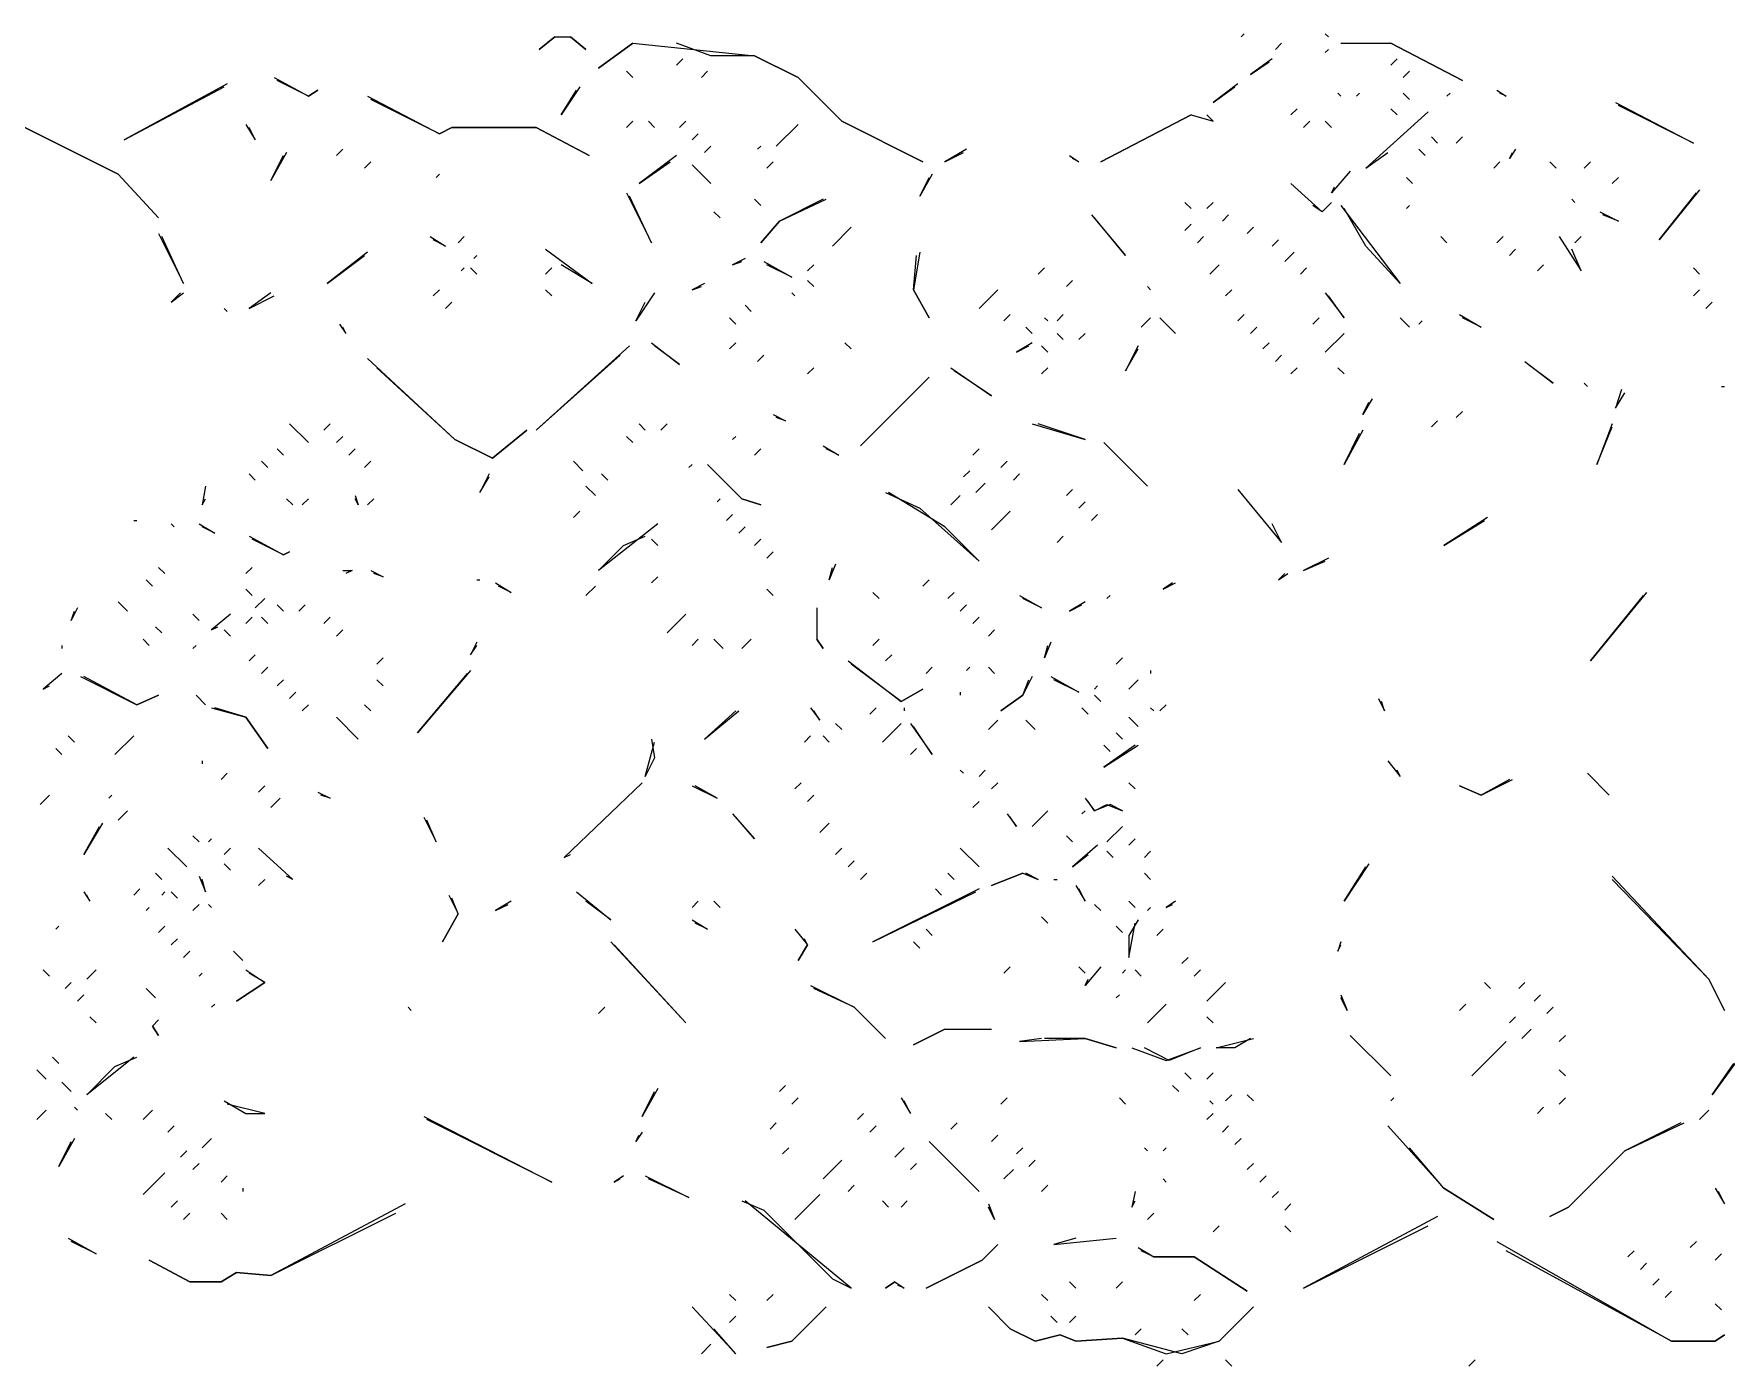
# Model space of a CAD drawing. Extents: x 1 to 2775, y -31 to 2075.
# Drawn here: x 1135.2 to 1225.6, y 2003.7 to 2074.8 of the extents above; entities that cross this region are included whole.
import ezdxf

# ---------------------------------------------------------------- set-up
doc = ezdxf.new("R2010")
doc.units = 0
doc.layers.add('LINEWORK', color=4, linetype='CONTINUOUS')

msp = doc.modelspace()

# ---------------------------------------------------------------- linework, layer by layer
at = {"layer": 'LINEWORK'}
for points in [[(1163, 2074.6667), (1162.1667, 2074), (1163, 2074.6667), (1163.8333, 2074.6667), (1164.6667, 2074), (1163.8333, 2074.6667)], [(1167.1667, 2074.3333), (1165.3333, 2073), (1167.1667, 2074.3333), (1173.6667, 2073.6667), (1176, 2072.5), (1178.3333, 2070.1667), (1182.6667, 2068), (1178.3333, 2070.1667), (1176, 2072.5), (1173.6667, 2073.6667), (1171.3333, 2073.6667), (1169.5, 2074.3333)], [(1199.8333, 2074.8333), (1199.6667, 2074.6667)], [(1201.8333, 2074.3333), (1201.5, 2074)], [(1204.1667, 2074.8333), (1204.3333, 2074.6667)], [(1205, 2074.3333), (1207.6667, 2074.3333), (1211.5, 2072.3333), (1207.6667, 2074.3333)], [(1169.8333, 2073.5), (1169.5, 2073.1667)], [(1201.3333, 2073.5), (1200.1667, 2072.6667), (1201.1667, 2073.3333)], [(1204.3333, 2074), (1204.1667, 2073.8333)], [(1208, 2073.5), (1207.6667, 2073.1667)], [(1148, 2072.5), (1149.8333, 2071.5), (1150.3333, 2071.8333), (1149.8333, 2071.5), (1148.1667, 2072.3333)], [(1166.8333, 2072.8333), (1167.1667, 2072.5)], [(1171.1667, 2072.8333), (1170.8333, 2072.5)], [(1208.6667, 2072.8333), (1208.3333, 2072.5)], [(1145.5, 2072.1667), (1140, 2069.1667), (1145.3333, 2072)], [(1153, 2071.5), (1156.8333, 2069.5), (1157.5, 2069.8333), (1162, 2069.8333), (1164.8333, 2068.3333), (1162, 2069.8333), (1157.5, 2069.8333), (1156.8333, 2069.5), (1153.1667, 2071.3333)], [(1164.3333, 2072), (1163.3333, 2070.5), (1164.1667, 2071.8333)], [(1199.5, 2072.1667), (1198.1667, 2071.1667), (1199.3333, 2072)], [(1204.8333, 2071.6667), (1205, 2071.5)], [(1206, 2071.6667), (1205.8333, 2071.5)], [(1208.3333, 2071.6667), (1208.6667, 2071.3333)], [(1210.8333, 2071.6667), (1210.6667, 2071.5)], [(1213.3333, 2071.8333), (1213.8333, 2071.5), (1213.5, 2071.6667)], [(1202.6667, 2070.8333), (1202.3333, 2070.5)], [(1209.6667, 2070.6667), (1206.3333, 2067.6667), (1207.5, 2068.5)], [(1207.6667, 2070.8333), (1208, 2070.5)], [(1219.6667, 2071.1667), (1223.8333, 2069), (1219.8333, 2071)], [(1131.8333, 2070.1667), (1130, 2069.1667), (1131.8333, 2070.1667), (1134, 2070.1667), (1139.6667, 2067.3333), (1141.8333, 2065), (1139.6667, 2067.3333), (1134, 2070.1667)], [(1146.5, 2070), (1147, 2069.1667), (1146.6667, 2069.8333)], [(1167.1667, 2070.1667), (1166.8333, 2069.8333)], [(1168, 2070.1667), (1168.3333, 2069.8333)], [(1170, 2070.1667), (1169.6667, 2069.8333)], [(1176, 2070), (1174.8333, 2068.8333)], [(1197, 2070.5), (1192.1667, 2068), (1197, 2070.5), (1198.1667, 2070.1667), (1197.8333, 2070.5)], [(1203.3333, 2070.1667), (1203, 2069.8333)], [(1204.1667, 2070.1667), (1204.5, 2069.8333)], [(1170.6667, 2069.5), (1170.3333, 2069.1667)], [(1171.3333, 2068.8333), (1171, 2068.5)], [(1174, 2068.8333), (1173.8333, 2068.6667)], [(1209.8333, 2069.3333), (1210.1667, 2069)], [(1211.5, 2069.3333), (1211.1667, 2069)], [(1148.6667, 2068.5), (1147.8333, 2067), (1148.5, 2068.3333)], [(1151.6667, 2068.6667), (1151.3333, 2068.3333)], [(1153.1667, 2068), (1152.8333, 2067.6667)], [(1169.5, 2068.3333), (1167.5, 2066.8333), (1169.1667, 2068)], [(1170.3333, 2067.8333), (1171.3333, 2066.8333)], [(1174.6667, 2068), (1174.3333, 2067.6667)], [(1185, 2068.6667), (1183.8333, 2068), (1184.8333, 2068.5)], [(1190.5, 2068.3333), (1191, 2068), (1190.6667, 2068.1667)], [(1209.1667, 2068.6667), (1209.5, 2068.3333)], [(1213.5, 2068), (1213.1667, 2067.6667)], [(1214.3333, 2068.6667), (1214, 2068.1667), (1214.1667, 2068.5)], [(1216.1667, 2068), (1216.5, 2067.6667)], [(1218.3333, 2068), (1218, 2067.6667)], [(1156.8333, 2067.3333), (1156.6667, 2067.1667)], [(1183.1667, 2067.3333), (1182.5, 2066.1667), (1183, 2067.1667)], [(1205.5, 2067.5), (1204.5, 2066.3333), (1204.6667, 2066.6667)], [(1208.5, 2067.1667), (1208.8333, 2066.8333)], [(1219.8333, 2067.1667), (1219.5, 2066.8333)], [(1166.8333, 2066.3333), (1168.1667, 2063.6667), (1167, 2066.1667)], [(1202.3333, 2066.8333), (1204, 2065.3333), (1204.5, 2065.8333), (1204, 2065.3333), (1203.5, 2065.6667)], [(1224.1667, 2066.5), (1222, 2063.8333), (1224, 2066.3333)], [(1171.5, 2065.3333), (1171.8333, 2065)], [(1173.6667, 2066), (1174, 2065.6667)], [(1177.3333, 2066), (1175, 2064.8333), (1174, 2063.6667), (1175, 2064.8333), (1177.5, 2066)], [(1191.6667, 2065.1667), (1193.5, 2063), (1191.8333, 2065)], [(1196.6667, 2065.8333), (1197, 2065.5)], [(1198.1667, 2065.8333), (1197.8333, 2065.5)], [(1199, 2065.1667), (1198.6667, 2064.8333)], [(1205, 2065.6667), (1208.1667, 2061.5), (1206.3333, 2063.5), (1205.1667, 2065.5)], [(1208.6667, 2065.6667), (1208.5, 2065.5)], [(1217.3333, 2066), (1217.5, 2065.8333)], [(1218.8333, 2065.3333), (1219.8333, 2064.8333), (1219, 2065.1667)], [(1178.8333, 2064.5), (1177.8333, 2063.5)], [(1197, 2064.6667), (1196.6667, 2064.3333)], [(1200.3333, 2064.5), (1200, 2064.1667)], [(1141.8333, 2064.1667), (1143.1667, 2061.5), (1142, 2064)], [(1156.3333, 2064), (1157.1667, 2063.5), (1156.5, 2063.8333)], [(1158.1667, 2064), (1157.8333, 2063.6667)], [(1162.5, 2063.3333), (1165, 2061.5), (1163.3333, 2062.5)], [(1197.6667, 2064), (1197.3333, 2063.6667)], [(1201.6667, 2063.8333), (1201.3333, 2063.5)], [(1210.3333, 2064), (1210.6667, 2063.6667)], [(1213.6667, 2064), (1213.3333, 2063.6667)], [(1214.3333, 2063.3333), (1214, 2063)], [(1216.6667, 2064), (1217.8333, 2062.1667), (1217.3333, 2063.3333)], [(1217.8333, 2064), (1217.5, 2063.6667)], [(1153, 2063.1667), (1150.8333, 2061.5), (1152.8333, 2063)], [(1158.8333, 2063), (1158.6667, 2062.8333)], [(1173.1667, 2062.8333), (1172.5, 2062.5), (1173, 2062.6667)], [(1174.1667, 2062.6667), (1175.6667, 2061.8333), (1174.3333, 2062.5)], [(1176.8333, 2062.5), (1176.5, 2062.1667)], [(1182.5, 2063.1667), (1182.1667, 2061.1667), (1183, 2059.6667), (1182.1667, 2061.1667), (1182.3333, 2063)], [(1198.5, 2062.5), (1198, 2062)], [(1202.5, 2063.1667), (1202, 2062.6667)], [(1215.8333, 2062.5), (1215.5, 2062.1667)], [(1158.1667, 2062.3333), (1158, 2062.1667)], [(1158.5, 2062.3333), (1158.8333, 2062)], [(1162.8333, 2062.3333), (1162.5, 2062)], [(1176.5, 2061.6667), (1176.8333, 2061.3333)], [(1189.1667, 2062.3333), (1188.8333, 2062)], [(1190.6667, 2061.6667), (1190.3333, 2061.3333)], [(1203.1667, 2062.3333), (1202.8333, 2062)], [(1223.8333, 2062.3333), (1224.1667, 2062)], [(1143, 2061), (1142.5, 2060.5), (1143.1667, 2061)], [(1147.8333, 2061), (1146.6667, 2060.1667), (1148, 2060.8333)], [(1156.8333, 2061.1667), (1156.5, 2060.8333)], [(1162.5, 2061.1667), (1162.8333, 2060.8333)], [(1168.3333, 2061), (1167.3333, 2059.5), (1167.8333, 2060.5)], [(1171, 2061.5), (1170.3333, 2061.1667), (1170.8333, 2061.3333)], [(1175.6667, 2061), (1175.8333, 2060.8333)], [(1186.6667, 2061.1667), (1185.6667, 2060.1667)], [(1194.6667, 2061.3333), (1194.8333, 2061.1667)], [(1199.1667, 2061.1667), (1198.8333, 2060.8333)], [(1204.1667, 2061), (1205.1667, 2059.6667), (1204.3333, 2060.8333)], [(1224.1667, 2061.1667), (1223.8333, 2060.8333)], [(1145.3333, 2060.1667), (1145.5, 2060)], [(1157.5, 2060.5), (1157.1667, 2060.1667)], [(1173.1667, 2060.3333), (1173.5, 2060)], [(1187.3333, 2059.8333), (1187, 2059.5)], [(1190.1667, 2059.8333), (1189.8333, 2059.5)], [(1199.8333, 2059.8333), (1199.5, 2059.5)], [(1211.3333, 2059.8333), (1212.5, 2059.1667), (1211.5, 2059.6667)], [(1224.8333, 2060.5), (1224.5, 2060.1667)], [(1151.5, 2059.3333), (1151.8333, 2058.8333), (1151.6667, 2059.1667)], [(1172.3333, 2059.6667), (1172.6667, 2059.3333)], [(1188.1667, 2059.1667), (1188.5, 2058.8333)], [(1189.1667, 2059.6667), (1189.3333, 2059.5)], [(1189.8333, 2058.8333), (1190.1667, 2058.5)], [(1191.3333, 2058.8333), (1191, 2058.5)], [(1194.8333, 2059.6667), (1194.3333, 2059.1667)], [(1195.3333, 2059.6667), (1196.1667, 2058.8333)], [(1200.5, 2059.1667), (1200.1667, 2058.8333)], [(1203.8333, 2059.6667), (1203.5, 2059.3333)], [(1205.1667, 2058.8333), (1204.1667, 2057.8333)], [(1208.1667, 2059.6667), (1208.6667, 2059.1667)], [(1209.3333, 2059.5), (1209.1667, 2059.3333)], [(1167, 2058.1667), (1162, 2053.6667), (1166.5, 2057.6667)], [(1168.1667, 2058.3333), (1169.6667, 2057.1667), (1168.3333, 2058.1667)], [(1172.6667, 2058.3333), (1172.3333, 2058)], [(1178.5, 2058.3333), (1178.8333, 2058)], [(1188.5, 2058.3333), (1187.6667, 2057.8333), (1188.3333, 2058.1667)], [(1189, 2058.1667), (1189.3333, 2057.8333)], [(1194.1667, 2058.1667), (1193.5, 2056.8333), (1194.1667, 2058)], [(1201.1667, 2058.3333), (1200.8333, 2058)], [(1153, 2057.5), (1157.6667, 2053.1667), (1159.6667, 2052.1667), (1161.5, 2053.6667), (1159.6667, 2052.1667), (1157.6667, 2053.1667), (1153.5, 2057)], [(1174.1667, 2057.6667), (1173.8333, 2057.3333)], [(1176.8333, 2057), (1176.5, 2056.6667)], [(1184.1667, 2057), (1186.3333, 2055.5), (1184.3333, 2056.8333)], [(1189.3333, 2057), (1189, 2056.6667)], [(1201.8333, 2057.6667), (1201.5, 2057.3333)], [(1202.6667, 2057), (1202.3333, 2056.6667)], [(1204.8333, 2057), (1205.1667, 2056.6667)], [(1214.8333, 2057.3333), (1216.3333, 2056.1667), (1215, 2057.1667)], [(1183, 2056.5), (1179.3333, 2052.8333)], [(1218, 2056.1667), (1218.1667, 2056)], [(1206.6667, 2055.3333), (1206.1667, 2054.5), (1206.5, 2055.1667)], [(1220, 2055.8333), (1219.6667, 2054.8333), (1220.1667, 2055.6667)], [(1225.3333, 2056), (1225.5, 2056)], [(1174.6667, 2054.5), (1175.3333, 2054.1667), (1174.8333, 2054.3333)], [(1211.5, 2054.6667), (1211.1667, 2054.3333)], [(1148.8333, 2054), (1149.8333, 2053)], [(1151, 2054), (1150.6667, 2053.6667)], [(1167.5, 2054), (1167.8333, 2053.6667)], [(1169, 2054), (1168.6667, 2053.6667)], [(1188.5, 2054), (1191.3333, 2053.1667), (1188.8333, 2054)], [(1206.1667, 2053.6667), (1205.1667, 2051.8333), (1206, 2053.5)], [(1210.1667, 2054.1667), (1209.8333, 2053.8333)], [(1219.5, 2054), (1218.6667, 2051.8333), (1219.5, 2053.8333)], [(1148.1667, 2052.6667), (1148.5, 2052.3333)], [(1151.6667, 2053.3333), (1151.3333, 2053)], [(1152.3333, 2052.6667), (1152, 2052.3333)], [(1166.8333, 2053.3333), (1167.1667, 2053)], [(1172.6667, 2053.3333), (1172.5, 2053.1667)], [(1174, 2052.6667), (1173.6667, 2052.3333)], [(1177.3333, 2052.8333), (1178.1667, 2052.3333), (1177.5, 2052.6667)], [(1185.6667, 2052.6667), (1185.3333, 2052.3333)], [(1192.3333, 2053), (1194.6667, 2050.6667)], [(1147.3333, 2052), (1147.6667, 2051.6667)], [(1153.1667, 2052), (1152.8333, 2051.6667)], [(1164, 2052), (1164.5, 2051.5)], [(1170.3333, 2051.8333), (1170.1667, 2051.6667)], [(1171.1667, 2051.8333), (1173, 2050), (1174, 2049.6667), (1173, 2050)], [(1187.1667, 2052), (1186.8333, 2051.6667)], [(1144.3333, 2050.6667), (1144.1667, 2049.6667), (1144.3333, 2050)], [(1146.6667, 2051.3333), (1147, 2051)], [(1159.5, 2051.3333), (1159, 2050.3333), (1159.5, 2051.1667)], [(1164.6667, 2050.6667), (1165.1667, 2050.1667)], [(1165.5, 2051.3333), (1165.8333, 2051)], [(1185.1667, 2051.5), (1184.8333, 2051.1667)], [(1186, 2050.8333), (1185.5, 2050.3333)], [(1187.8333, 2051.3333), (1187.5, 2051)], [(1148.6667, 2050), (1149, 2049.6667)], [(1149.8333, 2050), (1149.5, 2049.6667)], [(1152.3333, 2050.1667), (1152.5, 2049.6667), (1152.3333, 2050)], [(1153.3333, 2050), (1153, 2049.6667)], [(1171.8333, 2050), (1171.6667, 2049.8333)], [(1180.6667, 2050.3333), (1182.5, 2049.5), (1185.6667, 2046.6667), (1183.8333, 2048.5), (1180.8333, 2050.3333)], [(1184.6667, 2050.1667), (1184.1667, 2049.6667)], [(1190.6667, 2050.5), (1190.3333, 2050.1667)], [(1191.3333, 2049.8333), (1191, 2049.5)], [(1199.5, 2050.5), (1201.8333, 2047.6667), (1201.3333, 2048.6667)], [(1164.3333, 2049.3333), (1164, 2049)], [(1172.5, 2049.1667), (1172.1667, 2048.8333)], [(1187.3333, 2049.3333), (1186.3333, 2048.3333)], [(1192, 2049.1667), (1191.6667, 2048.8333)], [(1212.8333, 2049), (1210.5, 2047.5), (1212.6667, 2048.8333)], [(1140.5, 2048.8333), (1140.6667, 2048.8333)], [(1142.5, 2048.6667), (1142.6667, 2048.5)], [(1144, 2048.6667), (1144.8333, 2048.1667), (1144.1667, 2048.5)], [(1146.6667, 2048), (1148.5, 2047), (1148.8333, 2047.1667), (1148.5, 2047), (1146.8333, 2047.8333)], [(1168.5, 2048.6667), (1165.3333, 2046.1667), (1166.6667, 2047.5), (1167.8333, 2048)], [(1173.1667, 2048.5), (1172.8333, 2048.1667)], [(1190.1667, 2048), (1189.8333, 2047.6667)], [(1168.1667, 2047.8333), (1168.5, 2047.5)], [(1174, 2047.8333), (1173.6667, 2047.5)], [(1174.6667, 2047.1667), (1174.3333, 2046.8333)], [(1141.8333, 2046.3333), (1142.1667, 2046)], [(1146.8333, 2046.3333), (1146.5, 2046)], [(1151.6667, 2046.1667), (1152.1667, 2046.1667), (1151.8333, 2046)], [(1153.1667, 2046.1667), (1153.8333, 2045.8333), (1153.3333, 2046)], [(1178, 2046.5), (1177.6667, 2045.6667), (1177.8333, 2046.3333)], [(1204.3333, 2046.8333), (1203, 2046.1667), (1204.1667, 2046.6667)], [(1141.1667, 2045.6667), (1141.5, 2045.3333)], [(1158.8333, 2045.6667), (1159, 2045.6667)], [(1159.8333, 2045.5), (1160.6667, 2045), (1160, 2045.3333)], [(1165.1667, 2045.3333), (1164.6667, 2044.8333)], [(1168.5, 2045.8333), (1168.1667, 2045.5)], [(1183, 2045.6667), (1182.6667, 2045.3333)], [(1196, 2045.5), (1195.5, 2045.1667), (1196.1667, 2045.5)], [(1202, 2046), (1201.6667, 2045.6667), (1202.1667, 2046)], [(1139.6667, 2044.5), (1140.1667, 2044)], [(1146.5, 2045.1667), (1146.8333, 2044.8333)], [(1147.5, 2044.6667), (1147, 2044.1667)], [(1148.1667, 2044.3333), (1148.5, 2044)], [(1149.6667, 2044.3333), (1149.3333, 2044)], [(1174.3333, 2045.1667), (1174.6667, 2044.8333)], [(1180, 2045), (1180.3333, 2044.6667)], [(1184.3333, 2045), (1184, 2044.6667)], [(1185, 2044.3333), (1184.6667, 2044)], [(1187.8333, 2044.8333), (1189, 2044.1667), (1188, 2044.6667)], [(1191.3333, 2044.5), (1190.5, 2044), (1191.1667, 2044.3333)], [(1192.6667, 2044.8333), (1192.5, 2044.6667)], [(1221.3333, 2045), (1218.3333, 2041.3333), (1221.1667, 2044.8333)], [(1137.5, 2044.1667), (1137.1667, 2043.5), (1137.3333, 2044)], [(1143.6667, 2043.8333), (1144, 2043.5)], [(1145.6667, 2043.8333), (1144.6667, 2043), (1145, 2043.1667)], [(1146.8333, 2043.6667), (1146.5, 2043.3333)], [(1147.3333, 2043.6667), (1147.6667, 2043.3333)], [(1151, 2043.6667), (1150.6667, 2043.3333)], [(1170, 2043.8333), (1169, 2042.8333)], [(1177, 2044.1667), (1177, 2042.5), (1177.3333, 2042), (1177, 2042.5)], [(1185.6667, 2043.6667), (1185.3333, 2043.3333)], [(1141.6667, 2043.1667), (1142, 2042.8333)], [(1145.3333, 2043), (1145.6667, 2042.6667)], [(1151.6667, 2043), (1151.3333, 2042.6667)], [(1186.5, 2043), (1186.1667, 2042.6667)], [(1136.6667, 2042.1667), (1136.6667, 2042)], [(1141, 2042.5), (1141.3333, 2042.1667)], [(1143.8333, 2042.1667), (1143.6667, 2042)], [(1147, 2041.6667), (1146.6667, 2041.3333)], [(1158.8333, 2042.3333), (1158.5, 2041.6667), (1158.8333, 2042.1667)], [(1170.6667, 2042.5), (1170.3333, 2042.1667)], [(1171.5, 2042.5), (1172, 2042)], [(1173.5, 2042.5), (1173, 2042)], [(1180.3333, 2042.5), (1180, 2042.1667)], [(1181, 2041.6667), (1180.6667, 2041.3333)], [(1189.5, 2042.3333), (1189.1667, 2041.5), (1189.3333, 2042.1667)], [(1147.6667, 2041), (1147.3333, 2040.6667)], [(1153.8333, 2041.5), (1153.5, 2041.1667)], [(1158.5, 2040.8333), (1155.6667, 2037.5), (1158.3333, 2040.6667)], [(1178.6667, 2041.3333), (1181.5, 2039.1667), (1182.6667, 2039.8333), (1181.5, 2039.1667), (1178.8333, 2041.1667)], [(1183.1667, 2041), (1182.8333, 2040.6667)], [(1185.1667, 2041), (1185, 2040.8333)], [(1186.1667, 2041), (1186.5, 2040.6667)], [(1193.3333, 2041.5), (1193, 2041.1667)], [(1194.8333, 2040.8333), (1194.8333, 2040.6667)], [(1136.6667, 2040.6667), (1135.6667, 2039.8333), (1136, 2040)], [(1137.6667, 2040.5), (1140.6667, 2039), (1141.8333, 2039.5), (1140.6667, 2039), (1137.8333, 2040.5)], [(1148.5, 2040.3333), (1148.1667, 2040)], [(1153.5, 2040.3333), (1153.8333, 2040)], [(1188.5, 2040.5), (1188, 2039.5), (1186.8333, 2038.6667), (1188, 2039.5), (1188.3333, 2040.3333)], [(1189.5, 2040.5), (1191, 2039.6667), (1189.6667, 2040.3333)], [(1192, 2040), (1191.8333, 2039.8333)], [(1194.1667, 2040.3333), (1193.6667, 2039.8333)], [(1143.8333, 2039.5), (1144.3333, 2039)], [(1149.1667, 2039.6667), (1148.8333, 2039.3333)], [(1149.8333, 2039), (1149.5, 2038.6667)], [(1152.8333, 2039), (1153.1667, 2038.6667)], [(1184.6667, 2039.6667), (1184.6667, 2039.5)], [(1191.8333, 2039.5), (1192.1667, 2039.1667)], [(1195.6667, 2039), (1195.3333, 2038.6667)], [(1207, 2039.3333), (1207.3333, 2038.6667), (1207.1667, 2039.1667)], [(1144.6667, 2038.8333), (1146.5, 2038.3333), (1147.6667, 2036.6667), (1146.5, 2038.3333), (1144.8333, 2038.8333)], [(1151.3333, 2038.3333), (1152.5, 2037.1667)], [(1172.6667, 2038.6667), (1171, 2037.1667), (1172.8333, 2038.6667)], [(1176.6667, 2038.8333), (1177.1667, 2038.1667), (1176.8333, 2038.6667)], [(1178, 2038), (1178.3333, 2037.6667)], [(1180.1667, 2038.8333), (1179.8333, 2038.5)], [(1181.5, 2038), (1180.5, 2037)], [(1181.6667, 2038.8333), (1181.6667, 2038.6667)], [(1182, 2038), (1183.1667, 2036.3333), (1182.1667, 2037.8333)], [(1186.6667, 2038.1667), (1186.1667, 2037.6667)], [(1188.1667, 2038.1667), (1188.6667, 2037.6667)], [(1191.1667, 2038.8333), (1191.5, 2038.5)], [(1193.6667, 2038.3333), (1194.1667, 2037.8333)], [(1194.8333, 2038.8333), (1195, 2038.6667)], [(1137, 2037.3333), (1137.3333, 2037)], [(1140.5, 2037.3333), (1139.5, 2036.3333)], [(1168.1667, 2037.1667), (1168.3333, 2036.1667), (1167.8333, 2035.1667), (1168.3333, 2037)], [(1176.6667, 2037.3333), (1176.3333, 2037)], [(1177.3333, 2037.3333), (1177.6667, 2037)], [(1193, 2037.5), (1193.3333, 2037.1667)], [(1136.3333, 2036.6667), (1136.6667, 2036.3333)], [(1182.3333, 2036.6667), (1182, 2036.3333)], [(1194, 2036.8333), (1192.3333, 2035.6667), (1194.1667, 2036.8333)], [(1192.3333, 2036.8333), (1192.6667, 2036.5)], [(1144.1667, 2036), (1144.1667, 2035.8333)], [(1145.5, 2035.3333), (1145.1667, 2035)], [(1184.6667, 2035.5), (1184.8333, 2035.3333)], [(1186, 2035.5), (1185.6667, 2035.1667)], [(1207.5, 2036), (1208.1667, 2035.1667), (1208, 2035.5)], [(1218.1667, 2035.3333), (1219.3333, 2034.1667)], [(1147.5, 2034.6667), (1147.1667, 2034.3333)], [(1167.6667, 2034.8333), (1163.5, 2030.8333), (1163.8333, 2031)], [(1170.3333, 2034.6667), (1171.6667, 2034), (1170.5, 2034.6667)], [(1176.1667, 2034.8333), (1175.8333, 2034.5)], [(1186.6667, 2034.8333), (1186.3333, 2034.5)], [(1193.6667, 2034.8333), (1194, 2034.5)], [(1214, 2035), (1212.5, 2034.1667), (1211.3333, 2034.6667), (1212.5, 2034.1667), (1214.1667, 2035)], [(1136, 2034.1667), (1135.5, 2033.6667)], [(1139.3333, 2034.1667), (1139.1667, 2034)], [(1148.3333, 2034), (1147.8333, 2033.5)], [(1150.3333, 2034.3333), (1151, 2034), (1150.5, 2034.1667)], [(1176.8333, 2034.1667), (1176.5, 2033.8333)], [(1185.6667, 2033.8333), (1185.3333, 2033.5)], [(1191.3333, 2034), (1191.8333, 2033.3333), (1192.5, 2033.6667), (1193.3333, 2033.3333), (1192.6667, 2033.6667), (1191.8333, 2033.3333), (1191.5, 2033.8333)], [(1138.8333, 2032.6667), (1137.8333, 2031), (1138.6667, 2032.5)], [(1140.1667, 2033.3333), (1139.6667, 2032.8333)], [(1156, 2033), (1156.6667, 2031.6667), (1156.1667, 2032.8333)], [(1172.5, 2033.1667), (1173.6667, 2031.8333), (1172.6667, 2033)], [(1177.6667, 2032.6667), (1177.1667, 2032.1667)], [(1187.1667, 2033.1667), (1187.6667, 2032.5), (1187.3333, 2033)], [(1189.3333, 2033.3333), (1188.5, 2032.5)], [(1191.3333, 2033.3333), (1191.1667, 2033.1667)], [(1143.6667, 2032), (1144, 2031.6667)], [(1144.6667, 2031.8333), (1144.5, 2031.6667)], [(1190.3333, 2032), (1190.6667, 2031.6667)], [(1193.3333, 2032.5), (1192.5, 2031.6667)], [(1194, 2031.8333), (1193.6667, 2031.5)], [(1142.3333, 2031.3333), (1143.3333, 2030.3333)], [(1145.6667, 2031.3333), (1145.3333, 2031)], [(1147.1667, 2031.3333), (1149, 2029.6667), (1148.6667, 2029.8333)], [(1178.3333, 2031.3333), (1178, 2031)], [(1184.6667, 2031.3333), (1185.6667, 2030.3333)], [(1192, 2031.5), (1190.6667, 2030.3333), (1191.5, 2031)], [(1192.5, 2031.1667), (1192.8333, 2030.8333)], [(1194.8333, 2031.1667), (1194.5, 2030.8333)], [(1141.6667, 2030), (1142, 2029.6667)], [(1145.3333, 2030.5), (1145.6667, 2030.1667)], [(1179, 2030.6667), (1178.6667, 2030.3333)], [(1179.6667, 2030), (1179.3333, 2029.6667)], [(1184, 2030), (1184.3333, 2029.6667)], [(1188, 2030), (1186.3333, 2029.3333), (1188, 2030), (1188.8333, 2029.6667), (1188.1667, 2030)], [(1194.5, 2030), (1194.8333, 2029.6667)], [(1206.5, 2030.5), (1205.1667, 2028.5), (1206.3333, 2030.3333)], [(1137.8333, 2029), (1138.1667, 2028.5), (1138, 2028.8333)], [(1140.8333, 2029.1667), (1140.5, 2028.8333)], [(1142.1667, 2029), (1142, 2028.8333)], [(1142.5, 2029), (1142.8333, 2028.6667)], [(1144, 2029.8333), (1144.3333, 2029), (1144.1667, 2029.6667)], [(1147.5, 2029.6667), (1147.1667, 2029.3333)], [(1164.1667, 2029), (1166, 2027.5), (1164.6667, 2028.5)], [(1185.6667, 2029.1667), (1180, 2026.3333), (1185.5, 2029)], [(1183.3333, 2029.1667), (1183.6667, 2028.8333)], [(1189.6667, 2029.6667), (1189.8333, 2029.6667)], [(1190.8333, 2029.3333), (1191.3333, 2028.5), (1191, 2029.1667)], [(1219.5, 2029.8333), (1224.6667, 2024.3333), (1225.5, 2022.6667), (1224.6667, 2024.3333), (1219.5, 2029.6667)], [(1141.3333, 2028.1667), (1141.1667, 2028)], [(1144, 2028.3333), (1143.6667, 2028)], [(1144.5, 2028.3333), (1144.6667, 2028.1667)], [(1157.3333, 2028.8333), (1157.8333, 2027.8333), (1157, 2026.3333), (1157.8333, 2027.8333), (1157.5, 2028.6667)], [(1160.6667, 2028.5), (1159.8333, 2028), (1160.5, 2028.3333)], [(1170.6667, 2028.5), (1170.3333, 2028.1667)], [(1171.5, 2028.5), (1171.8333, 2028.1667)], [(1191.8333, 2028.3333), (1192.1667, 2028)], [(1193.6667, 2028.5), (1194, 2028.1667)], [(1194.8333, 2028.1667), (1194.6667, 2028)], [(1196.1667, 2028.5), (1195.6667, 2028.1667), (1196, 2028.3333)], [(1136.5, 2027.1667), (1136.3333, 2027)], [(1142.1667, 2027.1667), (1141.8333, 2026.8333)], [(1170.3333, 2027.5), (1171.1667, 2027), (1170.5, 2027.3333)], [(1189, 2027.6667), (1189.3333, 2027.3333)], [(1193, 2027.1667), (1193.3333, 2026.8333)], [(1194.1667, 2027.5), (1193.6667, 2026.6667), (1193.6667, 2025.5), (1194, 2027.3333)], [(1142.8333, 2026.5), (1142.5, 2026.1667)], [(1166, 2026.3333), (1170, 2022), (1166.1667, 2026.1667)], [(1175.8333, 2027), (1176.5, 2026.1667), (1176, 2025.3333), (1176.5, 2026.1667), (1176.3333, 2026.5)], [(1182.1667, 2026.3333), (1182.5, 2026)], [(1182.8333, 2027), (1183.1667, 2026.6667)], [(1195.5, 2027), (1195.1667, 2026.6667)], [(1205, 2026.3333), (1204.8333, 2025.8333), (1205, 2026.1667)], [(1143.5, 2025.8333), (1143.1667, 2025.5)], [(1145.8333, 2025.8333), (1146.3333, 2025.3333)], [(1196.8333, 2025.5), (1196.5, 2025.1667)], [(1135.6667, 2024.8333), (1136, 2024.5)], [(1138.5, 2024.8333), (1138, 2024.3333)], [(1144.1667, 2024.6667), (1144, 2024.5)], [(1146.5, 2024.8333), (1147.5, 2024.1667), (1146, 2023.1667), (1147.5, 2024.1667), (1146.6667, 2024.6667)], [(1187.3333, 2025), (1187, 2024.6667)], [(1191, 2025), (1191.3333, 2024.6667)], [(1192.1667, 2025), (1191.3333, 2024), (1191.5, 2024.3333)], [(1193.5, 2024.8333), (1193.3333, 2024.6667)], [(1194, 2024.8333), (1194.3333, 2024.5)], [(1197.5, 2024.8333), (1197.1667, 2024.5)], [(1137.1667, 2024.1667), (1136.8333, 2023.8333)], [(1141.1667, 2023.8333), (1141.6667, 2023.3333)], [(1176.6667, 2024), (1179, 2022.8333), (1180.6667, 2021.1667), (1179, 2022.8333), (1176.8333, 2023.8333)], [(1198.8333, 2024.1667), (1197.8333, 2023.1667)], [(1212.6667, 2024.1667), (1213, 2023.8333)], [(1214.8333, 2024.1667), (1214.5, 2023.8333)], [(1137.8333, 2023.5), (1137.5, 2023.1667)], [(1144.8333, 2023), (1144.6667, 2022.8333)], [(1155.1667, 2022.8333), (1155.3333, 2022.6667)], [(1165.6667, 2022.8333), (1165.3333, 2022.5)], [(1193.1667, 2023.5), (1193, 2023.3333)], [(1195.6667, 2023), (1194.6667, 2022)], [(1205, 2023.5), (1205.3333, 2022.6667), (1205, 2023.3333)], [(1211.6667, 2023), (1211.3333, 2022.6667)], [(1215.6667, 2023.5), (1215.3333, 2023.1667)], [(1216.3333, 2022.8333), (1216, 2022.5)], [(1138.1667, 2022.3333), (1138.5, 2022)], [(1141.8333, 2022.1667), (1141.5, 2021.8333), (1141.8333, 2021.3333), (1141.5, 2021.8333)], [(1197.8333, 2022.3333), (1198.1667, 2022)], [(1214.3333, 2022.3333), (1214, 2022)], [(1183.8333, 2021.6667), (1182.1667, 2020.8333), (1183.8333, 2021.6667), (1186.3333, 2021.6667)], [(1189, 2021.1667), (1187.8333, 2021), (1191.3333, 2021.1667), (1193, 2020.6667), (1191.3333, 2021.1667), (1189.1667, 2021.1667)], [(1200.1667, 2021.1667), (1199.3333, 2020.6667), (1198.3333, 2020.6667), (1200.3333, 2021.1667)], [(1205.5, 2021.3333), (1207.6667, 2019.1667)], [(1213.8333, 2021), (1212, 2019.1667)], [(1215.1667, 2021.6667), (1214.6667, 2021.1667)], [(1217, 2021.3333), (1216.6667, 2021)], [(1136.1667, 2020.1667), (1136.5, 2019.8333)], [(1140.5, 2020.1667), (1138, 2018.1667), (1139.5, 2019.6667), (1140.6667, 2020.1667)], [(1193.8333, 2020.6667), (1195.6667, 2020), (1197.5, 2020.6667), (1195.8333, 2020), (1194.5, 2020.6667)], [(1226.1667, 2020), (1224.8333, 2018.1667), (1226, 2019.8333)], [(1135.3333, 2019.5), (1135.8333, 2019)], [(1196.6667, 2019.3333), (1197, 2019)], [(1198.1667, 2019.3333), (1197.8333, 2019)], [(1216.6667, 2019.5), (1217, 2019.1667)], [(1136.6667, 2018.8333), (1137.1667, 2018.3333)], [(1168.5, 2018.5), (1167.6667, 2017), (1168.3333, 2018.3333)], [(1175.3333, 2018.6667), (1175, 2018.3333)], [(1196, 2018.6667), (1196.3333, 2018.3333)], [(1199.1667, 2018.1667), (1198.8333, 2017.8333)], [(1200, 2018.1667), (1200.3333, 2017.8333)], [(1135.8333, 2017.3333), (1135.3333, 2016.8333)], [(1137.3333, 2017.5), (1137.5, 2017.3333)], [(1141.5, 2017.3333), (1141, 2016.8333)], [(1145.3333, 2017.8333), (1146.5, 2017.1667), (1147.5, 2017.1667), (1145.5, 2017.6667)], [(1176, 2018), (1175.6667, 2017.6667)], [(1181.5, 2018), (1182, 2017.1667), (1181.6667, 2017.8333)], [(1187.1667, 2018), (1186.8333, 2017.6667)], [(1193.1667, 2018), (1193.5, 2017.6667)], [(1198, 2017.8333), (1198.1667, 2017.6667)], [(1207.8333, 2018), (1207.6667, 2017.8333)], [(1215.8333, 2017.5), (1215.5, 2017.1667)], [(1217, 2018), (1216.6667, 2017.6667)], [(1224.6667, 2017.3333), (1224.1667, 2016.8333)], [(1139, 2017.1667), (1139.3333, 2016.8333)], [(1142.6667, 2016.5), (1142.3333, 2016.1667)], [(1156, 2017), (1162.8333, 2013.5), (1156.1667, 2016.8333)], [(1174.8333, 2016.6667), (1174.5, 2016.3333)], [(1179.5, 2017.1667), (1179.1667, 2016.8333)], [(1180.1667, 2016.5), (1179.8333, 2016.1667)], [(1184.5, 2016.6667), (1184.1667, 2016.3333)], [(1198.1667, 2017.1667), (1197.8333, 2016.8333)], [(1199, 2016.5), (1198.6667, 2016.1667)], [(1207.5, 2016.5), (1210.5, 2013.1667), (1213.1667, 2011.5), (1210.5, 2013.1667), (1208.6667, 2015.3333)], [(1223.1667, 2016.6667), (1220.1667, 2015.1667), (1217.1667, 2012.1667), (1216.1667, 2011.6667), (1217.1667, 2012.1667), (1220.1667, 2015.1667), (1223.3333, 2016.6667)], [(1137.3333, 2015.8333), (1136.5, 2014.3333), (1137.1667, 2015.6667)], [(1144.6667, 2015.8333), (1144.1667, 2015.3333)], [(1167.6667, 2016.1667), (1167.3333, 2015.6667), (1167.5, 2016)], [(1183, 2015.6667), (1185.6667, 2013)], [(1186.6667, 2016), (1186.3333, 2015.6667)], [(1199.6667, 2015.8333), (1199.3333, 2015.5)], [(1143.3333, 2015.1667), (1143, 2014.8333)], [(1144, 2014.5), (1143.6667, 2014.1667)], [(1175.5, 2015.3333), (1175.1667, 2015)], [(1178.3333, 2014.6667), (1177.3333, 2013.6667)], [(1181.6667, 2015.3333), (1181.1667, 2014.8333)], [(1182.3333, 2014.5), (1182, 2014.1667)], [(1188, 2015.3333), (1187.6667, 2015)], [(1188.6667, 2014.6667), (1188.3333, 2014.3333)], [(1194.5, 2015.3333), (1194.6667, 2015.1667)], [(1195.6667, 2015.3333), (1195.5, 2015.1667)], [(1200.3333, 2014.5), (1200, 2014.1667)], [(1142.1667, 2014), (1141, 2012.8333)], [(1145.5, 2013.8333), (1145.1667, 2013.5)], [(1166.6667, 2013.8333), (1166.1667, 2013.5), (1166.5, 2013.6667)], [(1167.8333, 2013.8333), (1170.1667, 2012.6667), (1168, 2013.6667)], [(1187.5, 2014.1667), (1187, 2013.6667)], [(1195.5, 2013.6667), (1195.6667, 2013.5)], [(1201, 2013.8333), (1200.6667, 2013.5)], [(1146.3333, 2013.1667), (1146.3333, 2013)], [(1177.1667, 2012.8333), (1175.8333, 2011.5)], [(1179, 2013.3333), (1178.6667, 2013)], [(1189.3333, 2013.3333), (1189, 2013)], [(1194, 2013), (1193.8333, 2012.1667), (1194, 2012.5)], [(1201.6667, 2013), (1201.3333, 2012.6667)], [(1225, 2013.1667), (1225.5, 2012.3333), (1225.1667, 2013)], [(1155, 2012.3333), (1147.8333, 2008.5), (1146, 2008.6667), (1145.1667, 2008.1667), (1143.5, 2008.1667), (1141.3333, 2009.3333), (1143.5, 2008.1667), (1145.1667, 2008.1667), (1146, 2008.6667), (1147.8333, 2008.5), (1154.5, 2011.8333)], [(1142.8333, 2012.5), (1142.5, 2012.1667)], [(1143.5, 2011.8333), (1143.1667, 2011.5)], [(1145.1667, 2011.8333), (1145.5, 2011.5)], [(1173, 2012.5), (1174.1667, 2012), (1177.8333, 2008.3333), (1178.8333, 2007.8333), (1173.1667, 2012.5)], [(1180.5, 2012.5), (1180.8333, 2012.1667)], [(1181.8333, 2012.5), (1181.5, 2012.1667)], [(1186.1667, 2012.3333), (1186.5, 2011.5), (1186.1667, 2012.1667)], [(1195, 2011.8333), (1194.6667, 2011.5)], [(1202.3333, 2012.3333), (1202, 2012)], [(1198.5, 2011.1667), (1198.1667, 2010.8333)], [(1202, 2011.1667), (1202.3333, 2010.8333)], [(1210.1667, 2011.6667), (1203, 2007.8333), (1209.6667, 2011.1667)], [(1137, 2010.5), (1138.5, 2009.6667), (1137.1667, 2010.3333)], [(1186.6667, 2010.1667), (1185.8333, 2009.3333), (1182.8333, 2007.8333), (1185.8333, 2009.3333)], [(1190.8333, 2010.5), (1189.6667, 2010.1667), (1193, 2010.5)], [(1194.1667, 2010), (1195, 2009.5), (1197.1667, 2009.5), (1200, 2007.6667), (1197.1667, 2009.5), (1195, 2009.5), (1194.3333, 2009.8333)], [(1213.3333, 2010.3333), (1222.6667, 2005), (1225, 2005), (1225.5, 2005.3333), (1225, 2005), (1222.6667, 2005), (1213.8333, 2009.8333)], [(1224, 2010.3333), (1223.6667, 2010)], [(1220.6667, 2009.8333), (1220.3333, 2009.5)], [(1221.3333, 2009.1667), (1221, 2008.8333)], [(1225.3333, 2009.6667), (1225, 2009.3333)], [(1181.1667, 2008.1667), (1180.6667, 2007.8333), (1181.1667, 2008.1667), (1181.6667, 2007.8333), (1181.3333, 2008)], [(1190.5, 2008.1667), (1190.8333, 2007.8333)], [(1193.3333, 2008.1667), (1193, 2007.8333)], [(1222, 2008.3333), (1221.6667, 2008)], [(1172.3333, 2007.5), (1172.6667, 2007.1667)], [(1174.6667, 2007.5), (1174.3333, 2007.1667)], [(1189, 2007.5), (1189.3333, 2007.1667)], [(1197.5, 2007.5), (1197.1667, 2007.1667)], [(1222.6667, 2007.6667), (1222.3333, 2007.3333)], [(1170.3333, 2006.8333), (1172.6667, 2004.3333), (1171.5, 2005.6667)], [(1177.5, 2006.8333), (1175.6667, 2005), (1174.3333, 2004.6667), (1175.6667, 2005)], [(1186.1667, 2006.8333), (1187.3333, 2005.6667), (1188.6667, 2005), (1190, 2005.3333), (1190.8333, 2005), (1193.3333, 2005.1667), (1195.6667, 2004.3333), (1198.5, 2005), (1200.3333, 2006.8333), (1198.5, 2005), (1196.5, 2004.3333), (1193.3333, 2005.1667), (1190.8333, 2005), (1190, 2005.3333), (1188.6667, 2005), (1187.3333, 2005.6667)], [(1225, 2007), (1225.3333, 2006.6667)], [(1172.6667, 2006.3333), (1172.3333, 2006)], [(1189.5, 2006.3333), (1189.8333, 2006)], [(1190.8333, 2006.3333), (1190.5, 2006)], [(1194.3333, 2005.6667), (1194, 2005.3333)], [(1196.5, 2005.6667), (1196.8333, 2005.3333)], [(1171.3333, 2004.8333), (1170.8333, 2004.3333)], [(1195.5, 2004), (1195.1667, 2003.6667)], [(1198.8333, 2004), (1199.1667, 2003.6667)], [(1212.1667, 2004), (1211.8333, 2003.6667)]]:
    msp.add_lwpolyline(points, dxfattribs=at)

doc.saveas('drawing.dxf')
